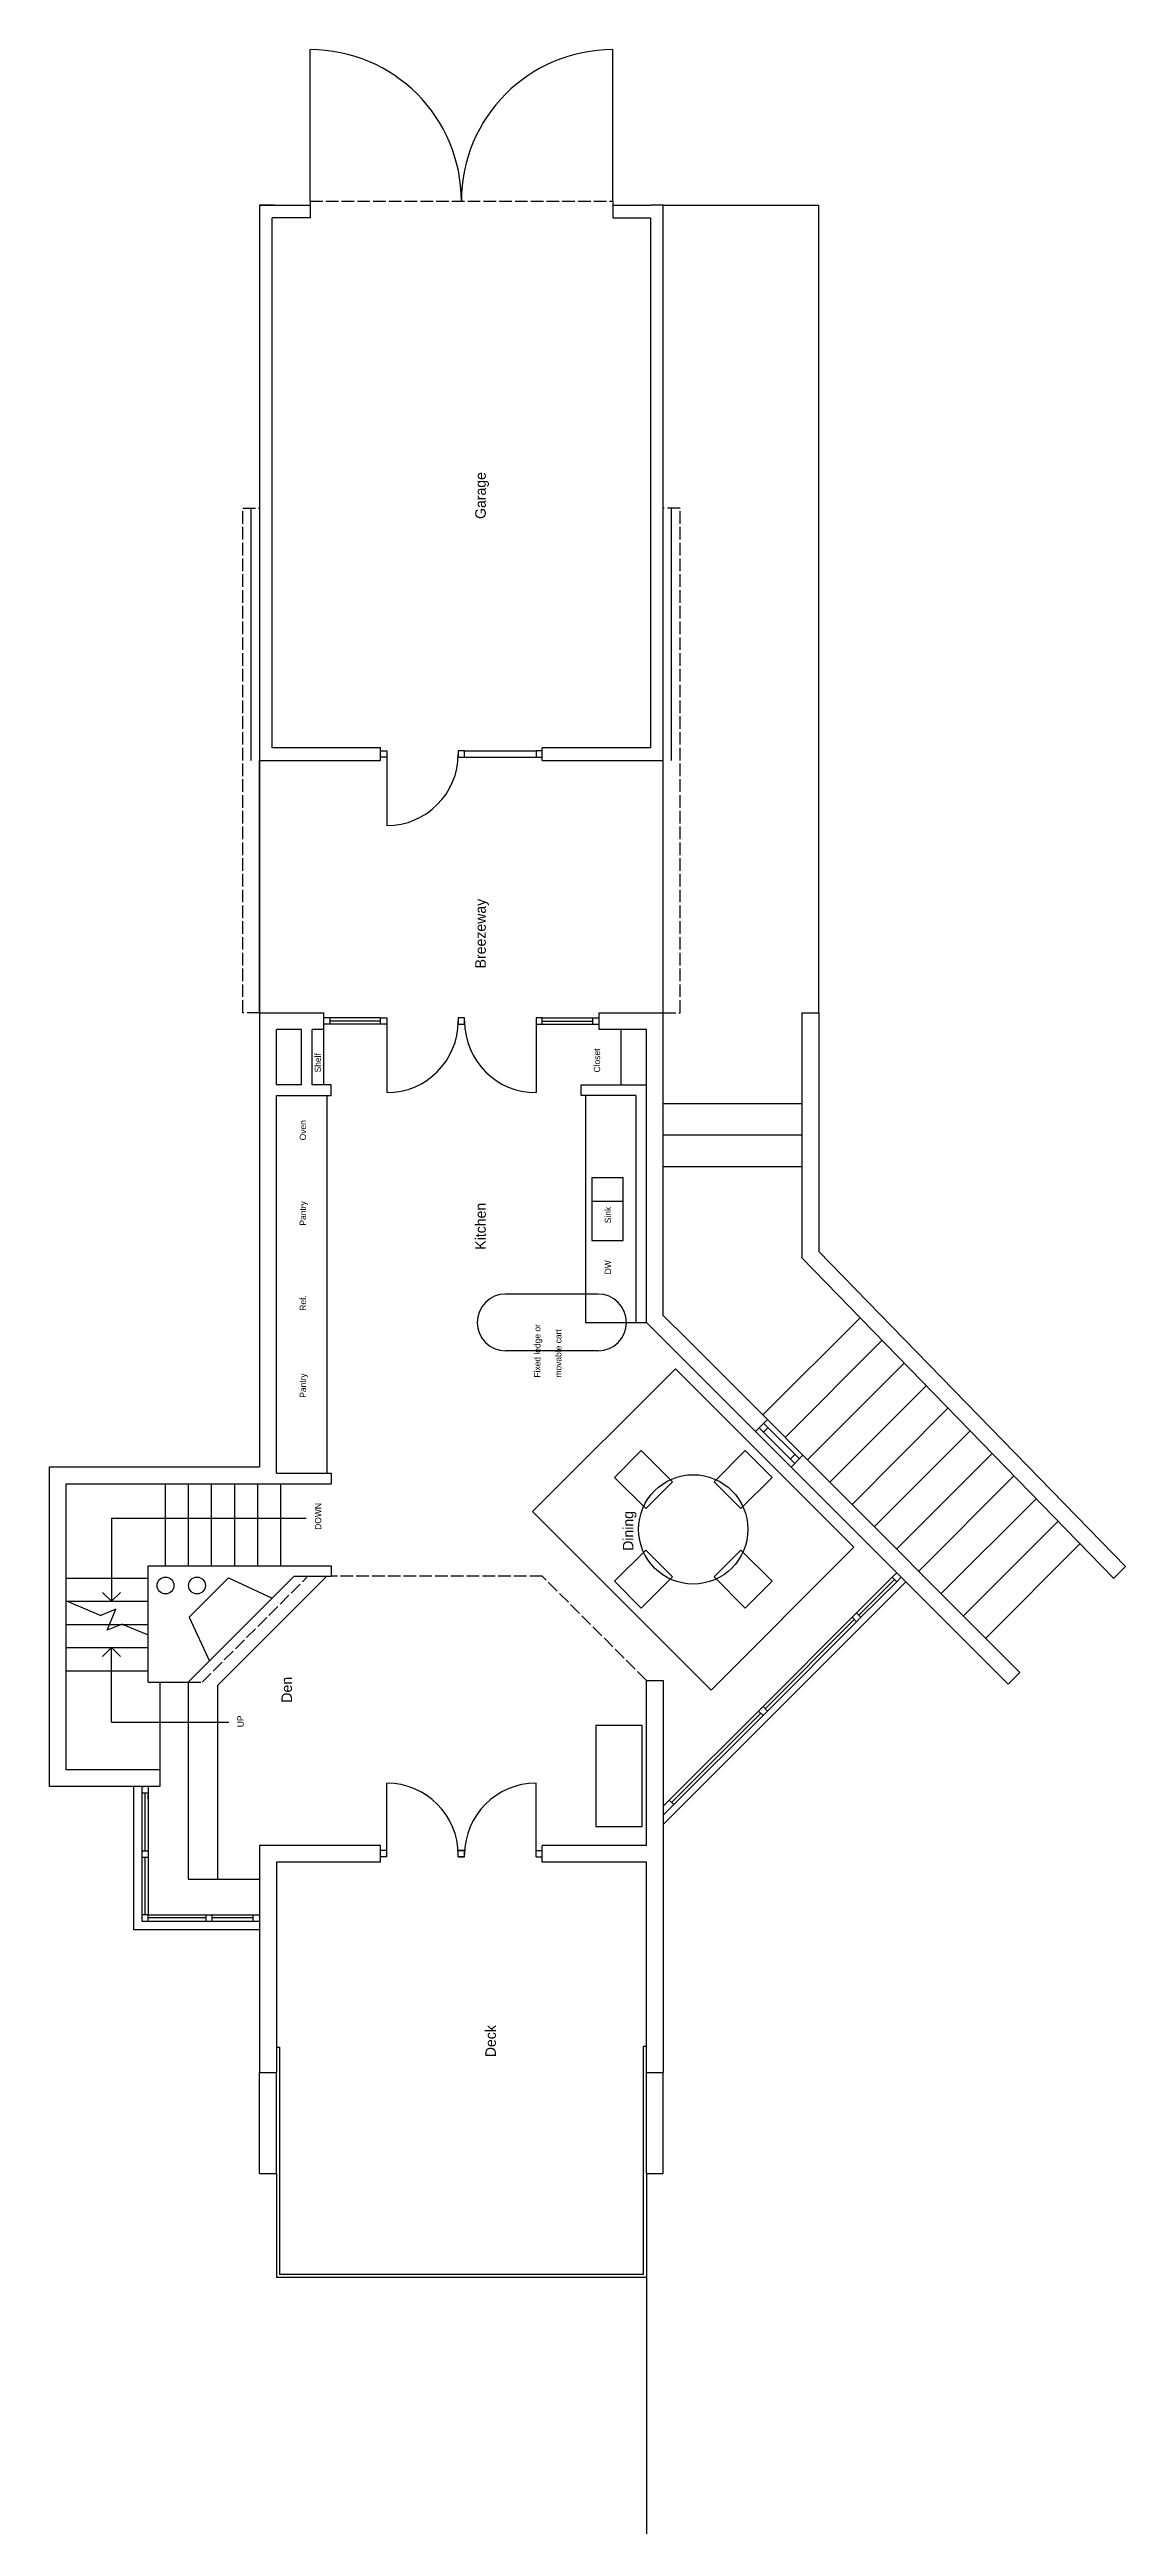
# Model space of a CAD drawing. Header units: inches. Extents: x -18171 to 1840, y -1744 to 7454.
# Drawn here: x -15803 to -15291, y 2214 to 3392 of the extents above; entities that cross this region are included whole.
import ezdxf

# ---------------------------------------------------------------- set-up
doc = ezdxf.new("R2010")
doc.units = ezdxf.units.IN
doc.header["$LTSCALE"] = 0.5
doc.header["$MEASUREMENT"] = 0
doc.linetypes.add('ACAD_ISO02W100', pattern=[15, 12, -3])
doc.layers.get('0').update_dxf_attribs({"color": 253})
for name, color, linetype in [('A-doors', 254, 'Continuous'), ('A-Elev-North', 7, 'Continuous'), ('A-Elev-South', 7, 'Continuous'), ('A-furniture', 33, 'Continuous'), ('A-glazing', 252, 'Continuous'), ('A-millwork', 252, 'Continuous'), ('A-soffit', 251, 'ACAD_ISO02W100'), ('A-stairs', 252, 'Continuous'), ('A-text', 254, 'Continuous'), ('A-walls', 7, 'Continuous'), ('construction', 160, 'Continuous')]:
    doc.layers.add(name, color=color, linetype=linetype)

msp = doc.modelspace()

# ---------------------------------------------------------------- linework, layer by layer
for p, q in [((-15703, 3054.1, -10295.1), (-15703, 2934.1, -10295.1)), ((-15703, 2934.1, -10295.1), (-15703, 3054.1, -10295.1)), ((-15511, 2934.1, -10295.1), (-15511, 3054.1, -10295.1))]:
    msp.add_line(p, q)
at = {"layer": 'A-doors'}
for p, q in [((-15679, 3320.1, -10295.1), (-15679, 3392.1, -10295.1)), ((-15535, 3320.1, -10295.1), (-15535, 3392.1, -10295.1)), ((-15707, 3054.1, -10295.1), (-15707, 3174.1, -10295.1)), ((-15507, 3054.1, -10295.1), (-15507, 3174.1, -10295.1)), ((-15645.5, 3058.6, -10295.1), (-15642.5, 3058.6, -10295.1)), ((-15645.5, 3055.6, -10295.1), (-15645.5, 3058.6, -10295.1)), ((-15642.5, 3055.6, -10295.1), (-15645.5, 3055.6, -10295.1)), ((-15642.5, 3058.6, -10295.1), (-15642.5, 3055.6, -10295.1)), ((-15642.5, 3057.1, -10295.1), (-15642.5, 3023.1, -10295.1)), ((-15605.5, 3058.6, -10295.1), (-15608.5, 3058.6, -10295.1)), ((-15608.5, 3058.6, -10295.1), (-15608.5, 3055.6, -10295.1)), ((-15608.5, 3055.6, -10295.1), (-15605.5, 3055.6, -10295.1)), ((-15605.5, 3055.6, -10295.1), (-15605.5, 3058.6, -10295.1)), ((-15568.5, 3058.6, -10295.1), (-15571.5, 3058.6, -10295.1)), ((-15571.5, 3058.6, -10295.1), (-15571.5, 3055.6, -10295.1)), ((-15571.5, 3055.6, -10295.1), (-15568.5, 3055.6, -10295.1)), ((-15568.5, 3055.6, -10295.1), (-15568.5, 3058.6, -10295.1)), ((-15645.5, 2931.6, -10295.1), (-15642.5, 2931.6, -10295.1)), ((-15645.5, 2928.6, -10295.1), (-15645.5, 2931.6, -10295.1)), ((-15642.5, 2928.6, -10295.1), (-15645.5, 2928.6, -10295.1)), ((-15642.5, 2931.6, -10295.1), (-15642.5, 2928.6, -10295.1)), ((-15642.5, 2930.1, -10295.1), (-15642.5, 2896.1, -10295.1)), ((-15605.5, 2931.6, -10295.1), (-15608.5, 2931.6, -10295.1)), ((-15608.5, 2931.6, -10295.1), (-15608.5, 2928.6, -10295.1)), ((-15608.5, 2928.6, -10295.1), (-15605.5, 2928.6, -10295.1)), ((-15605.5, 2928.6, -10295.1), (-15605.5, 2931.6, -10295.1)), ((-15568.5, 2931.6, -10295.1), (-15571.5, 2931.6, -10295.1)), ((-15571.5, 2931.6, -10295.1), (-15571.5, 2928.6, -10295.1)), ((-15571.5, 2930.1, -10295.1), (-15571.5, 2896.1, -10295.1)), ((-15571.5, 2928.6, -10295.1), (-15568.5, 2928.6, -10295.1)), ((-15568.5, 2928.6, -10295.1), (-15568.5, 2931.6, -10295.1)), ((-15571.5, 2533.7, -10295.1), (-15571.5, 2567.7, -10295.1)), ((-15645.5, 2530.2, -10295.1), (-15645.5, 2537.7, -10295.1)), ((-15642.5, 2532.7, -10295.1), (-15642.5, 2535.7, -10295.1)), ((-15608.5, 2532.7, -10295.1), (-15608.5, 2535.7, -10295.1)), ((-15608.5, 2532.7, -10295.1), (-15608.5, 2535.7, -10295.1)), ((-15605.5, 2535.7, -10295.1), (-15608.5, 2535.7, -10295.1)), ((-15608.5, 2535.7, -10295.1), (-15605.5, 2535.7, -10295.1)), ((-15605.5, 2532.7, -10295.1), (-15608.5, 2532.7, -10295.1)), ((-15608.5, 2532.7, -10295.1), (-15605.5, 2532.7, -10295.1)), ((-15605.5, 2532.7, -10295.1), (-15605.5, 2535.7, -10295.1)), ((-15605.5, 2532.7, -10295.1), (-15605.5, 2535.7, -10295.1)), ((-15571.5, 2532.7, -10295.1), (-15571.5, 2535.7, -10295.1)), ((-15568.5, 2530.2, -10295.1), (-15568.5, 2537.7, -10295.1))]:
    msp.add_line(p, q, dxfattribs=at)
at = {"layer": 'A-doors', "color": 252}
for p, q in [((-15605.5, 3058.6, -10295.1), (-15571.5, 3058.6, -10295.1)), ((-15605.5, 3055.6, -10295.1), (-15571.5, 3055.6, -10295.1))]:
    msp.add_line(p, q, dxfattribs=at)
at = {"layer": 'A-doors'}
for centre, radius, start, end in [((-15679, 3320.1, -10295.1), 72, 0, 90), ((-15535, 3320.1, -10295.1), 72, 90, 180), ((-15642.5, 3057.1, -10295.1), 34, 270, 0), ((-15642.5, 2930.1, -10295.1), 34, 270, 0), ((-15571.5, 2930.1, -10295.1), 34, 180, 270), ((-15642.5, 2533.7, -10295.1), 34, 0, 90), ((-15571.5, 2533.7, -10295.1), 34, 90, 180)]:
    msp.add_arc(centre, radius, start, end, dxfattribs=at)
at = {"layer": 'A-Elev-North', "color": 7}
for p, q in [((-15402, 2665.7, -10295.1), (-15399.9, 2667.8, -10295.1)), ((-15399.9, 2663.5, -10295.1), (-15397.8, 2665.7, -10295.1)), ((-15421.1, 2646.6, -10295.1), (-15419, 2648.7, -10295.1)), ((-15419, 2644.4, -10295.1), (-15416.9, 2646.6, -10295.1))]:
    msp.add_line(p, q, dxfattribs=at)
at = {"layer": 'A-Elev-North', "color": 253}
for p, q in [((-15750.4, 2615.7, -10295.1), (-15750.4, 2574.1, -10295.1)), ((-15737, 2615.7, -10295.1), (-15737, 2522.1, -10295.1)), ((-15763, 2566.1, -10295.1), (-15763, 2498.1, -10295.1)), ((-15737, 2522.1, -10295.1), (-15703, 2522.1, -10295.1)), ((-15763, 2498.1, -10295.1), (-15703, 2498.1, -10295.1))]:
    msp.add_line(p, q, dxfattribs=at)
at = {"layer": 'A-Elev-North', "color": 254}
for p, q in [((-15463.5, 2604.1, -10295.1), (-15465.7, 2602, -10295.1)), ((-15463.5, 2599.9, -10295.1), (-15461.4, 2602, -10295.1)), ((-15461.4, 2602, -10295.1), (-15462.5, 2603.1, -10295.1)), ((-15508.1, 2559.6, -10295.1), (-15511, 2556.7, -10295.1)), ((-15511, 2552.5, -10295.1), (-15506, 2557.5, -10295.1))]:
    msp.add_line(p, q, dxfattribs=at)
at = {"layer": 'A-Elev-North'}
msp.add_line((-15759, 2566.1, -10295.1), (-15758, 2566.1, -10295.1), dxfattribs=at)
at = {"layer": 'A-Elev-North', "color": 252}
for p, q in [((-15759, 2535.6, -10295.1), (-15756, 2535.6, -10295.1)), ((-15759, 2532.6, -10295.1), (-15756, 2532.6, -10295.1))]:
    msp.add_line(p, q, dxfattribs=at)
at = {"layer": 'A-Elev-South', "color": 253}
for p, q in [((-15445, 2934.1, -10295.1), (-15445, 2817.5, -10295.1)), ((-15437, 2934.1, -10295.1), (-15437, 2820.8, -10295.1)), ((-15445, 2817.5, -10295.1), (-15296.6, 2665.1, -10295.1)), ((-15437.1, 2820.7, -10295.1), (-15291.1, 2670.7, -10295.1)), ((-15463.6, 2742.8, -10295.1), (-15417.3, 2789, -10295.1)), ((-15453, 2732.1, -10295.1), (-15406.9, 2778.2, -10295.1)), ((-15442.4, 2721.5, -10295.1), (-15396.4, 2767.5, -10295.1)), ((-15431.7, 2710.9, -10295.1), (-15385.9, 2756.7, -10295.1)), ((-15421.1, 2700.3, -10295.1), (-15375.5, 2746, -10295.1)), ((-15410.5, 2689.7, -10295.1), (-15365, 2735.3, -10295.1)), ((-15399.9, 2679.1, -10295.1), (-15354.5, 2724.5, -10295.1)), ((-15389.3, 2668.5, -10295.1), (-15344.1, 2713.8, -10295.1)), ((-15378.7, 2657.9, -10295.1), (-15333.6, 2703, -10295.1)), ((-15368.1, 2647.3, -10295.1), (-15323.1, 2692.3, -10295.1)), ((-15357.5, 2636.7, -10295.1), (-15312.7, 2681.5, -10295.1)), ((-15296.7, 2665, -10295.1), (-15291.1, 2670.7, -10295.1)), ((-15519, 2538.1, -10295.1), (-15519, 2616.6, -10295.1)), ((-15519, 2430.1, -10295.1), (-15519, 2530.2, -10295.1)), ((-15703, 2382.1, -15993.3), (-15703, 2430.1, -10295.1)), ((-15695, 2382.1, -15993.3), (-15695, 2430.1, -10295.1)), ((-15519, 2382.1, -21140.9), (-15519, 2430.1, -10295.1)), ((-15511, 2382.1, -21140.9), (-15511, 2430.1, -10295.1))]:
    msp.add_line(p, q, dxfattribs=at)
at = {"layer": 'A-Elev-South', "color": 7}
for p, q in [((-15341.3, 2620.4, -10295.1), (-15444.5, 2723.7, -10295.1)), ((-15346.9, 2614.8, -10295.1), (-15341.3, 2620.4, -10295.1))]:
    msp.add_line(p, q, dxfattribs=at)
at = {"layer": 'A-furniture', "elevation": -10295.1}
msp.add_lwpolyline([(-15488.2, 2612), (-15420.3, 2679.9), (-15505.2, 2764.8), (-15573.1, 2696.9)], close=True, dxfattribs=at)
for points in [[(-15506.6, 2711), (-15521.5, 2725.9), (-15534.2, 2713.1), (-15519.3, 2698.3), (-15506.6, 2711)], [(-15486.8, 2711), (-15472, 2725.9), (-15459.2, 2713.1), (-15474.1, 2698.3), (-15486.8, 2711)], [(-15519.3, 2678.5), (-15534.2, 2663.7), (-15521.5, 2650.9), (-15506.6, 2665.8), (-15519.3, 2678.5)], [(-15474.1, 2678.5), (-15459.2, 2663.7), (-15472, 2650.9), (-15486.8, 2665.8), (-15474.1, 2678.5)], [(-15543, 2547.1), (-15521, 2547.1), (-15521, 2595.1), (-15543, 2595.1), (-15543, 2547.1)]]:
    msp.add_lwpolyline(points, dxfattribs=at)
at = {"layer": 'A-furniture'}
msp.add_circle((-15496.7, 2688.4, -10295.1), 26, dxfattribs=at)
at = {"layer": 'A-glazing', "color": 252}
for p, q in [((-15645.5, 2931.6, -10295.1), (-15669.5, 2931.6, -10295.1)), ((-15645.5, 2928.6, -10295.1), (-15669.5, 2928.6, -10295.1)), ((-15568.5, 2931.6, -10295.1), (-15544.5, 2931.6, -10295.1)), ((-15568.5, 2928.6, -10295.1), (-15544.5, 2928.6, -10295.1))]:
    msp.add_line(p, q, dxfattribs=at)
at = {"layer": 'A-glazing'}
for p, q in [((-15645.5, 2930.1, -10295.1), (-15669.5, 2930.1, -10295.1)), ((-15568.5, 2930.1, -10295.1), (-15544.5, 2930.1, -10295.1)), ((-15450.1, 2718, -10295.1), (-15467.1, 2735, -10295.1)), ((-15448.4, 2719.8, -10295.1), (-15465.3, 2736.7, -10295.1)), ((-15461.1, 2736.8, -10295.1), (-15463.2, 2734.6, -10295.1)), ((-15444.5, 2723.7, -10295.1), (-15461.4, 2740.6, -10295.1)), ((-15448.4, 2724, -10295.1), (-15450.5, 2721.9, -10295.1)), ((-15395.6, 2663.5, -10295.1), (-15511, 2548.1, -10295.1)), ((-15402, 2665.7, -10295.1), (-15419, 2648.7, -10295.1)), ((-15401, 2664.6, -10295.1), (-15417.9, 2647.6, -10295.1)), ((-15399.9, 2663.5, -10295.1), (-15416.9, 2646.6, -10295.1)), ((-15421.1, 2646.6, -10295.1), (-15463.5, 2604.1, -10295.1)), ((-15420.1, 2645.5, -10295.1), (-15462.5, 2603.1, -10295.1)), ((-15419, 2644.4, -10295.1), (-15461.4, 2602, -10295.1)), ((-15465.7, 2602, -10295.1), (-15508.1, 2559.6, -10295.1)), ((-15464.6, 2601, -10295.1), (-15507, 2558.5, -10295.1)), ((-15463.5, 2599.9, -10295.1), (-15506, 2557.5, -10295.1)), ((-15759, 2566.1, -10295.1), (-15759, 2502.1, -10295.1)), ((-15759, 2563.1, -10295.1), (-15756, 2563.1, -10295.1)), ((-15759, 2562.1, -10295.1), (-15759, 2560.1, -10295.1)), ((-15757.5, 2535.6, -10295.1), (-15757.5, 2563.1, -10295.1)), ((-15756, 2566.1, -10295.1), (-15756, 2505.1, -10295.1)), ((-15756, 2560.1, -10295.1), (-15756, 2562.1, -10295.1)), ((-15757.5, 2505.1, -10295.1), (-15757.5, 2532.6, -10295.1)), ((-15756, 2505.1, -10295.1), (-15759, 2505.1, -10295.1)), ((-15759, 2502.1, -10295.1), (-15756, 2502.1, -10295.1)), ((-15756, 2505.1, -10295.1), (-15703, 2505.1, -10295.1)), ((-15756, 2502.1, -10295.1), (-15756, 2505.1, -10295.1)), ((-15728.5, 2503.6, -10295.1), (-15756, 2503.6, -10295.1)), ((-15756, 2502.1, -10295.1), (-15703, 2502.1, -10295.1)), ((-15728.5, 2502.1, -10295.1), (-15728.5, 2505.1, -10295.1)), ((-15725.5, 2502.1, -10295.1), (-15725.5, 2505.1, -10295.1)), ((-15706, 2503.6, -10295.1), (-15725.5, 2503.6, -10295.1)), ((-15706, 2502.1, -10295.1), (-15706, 2505.1, -10295.1)), ((-15695, 2382.1, -15993.3), (-15695, 2334.1, -10295.1))]:
    msp.add_line(p, q, dxfattribs=at)
at = {"layer": 'A-glazing', "color": 253}
msp.add_line((-15446.2, 2721.9, -10295.1), (-15463.2, 2738.9, -10295.1), dxfattribs=at)
at = {"layer": 'A-glazing', "color": 254}
for p, q in [((-15399.9, 2663.5, -10295.1), (-15402, 2665.7, -10295.1)), ((-15419, 2644.4, -10295.1), (-15421.1, 2646.6, -10295.1)), ((-15416.9, 2646.6, -10295.1), (-15419, 2648.7, -10295.1)), ((-15461.4, 2602, -10295.1), (-15463.5, 2604.1, -10295.1)), ((-15463.5, 2599.9, -10295.1), (-15465.7, 2602, -10295.1)), ((-15506, 2557.5, -10295.1), (-15508.1, 2559.6, -10295.1))]:
    msp.add_line(p, q, dxfattribs=at)
at = {"layer": 'A-millwork'}
for p, q in [((-15672.5, 2899.8, -10295.1), (-15672.5, 2926.1, -10295.1)), ((-15531, 2899.8, -10295.1), (-15531, 2926.1, -10295.1)), ((-15671, 2894.8, -10295.1), (-15671, 2715.1, -10295.1)), ((-15548, 2894.8, -10295.1), (-15548, 2786.8, -10295.1)), ((-15545, 2855.8, -10295.1), (-15530, 2855.8, -10295.1)), ((-15545, 2855.8, -10295.1), (-15545, 2825.8, -10295.1)), ((-15530, 2825.8, -10295.1), (-15530, 2855.8, -10295.1)), ((-15530, 2844.4, -10295.1), (-15545, 2844.4, -10295.1)), ((-15545, 2825.8, -10295.1), (-15530, 2825.8, -10295.1)), ((-15542, 2800.3, -10295.1), (-15586, 2800.3, -10295.1)), ((-15548, 2786.8, -10295.1), (-15524, 2786.8, -10295.1)), ((-15542, 2773.3, -10295.1), (-15586, 2773.3, -10295.1)), ((-15695, 2442.1, -10295.1), (-15693.5, 2442.1, -10295.1)), ((-15693.5, 2442.1, -10295.1), (-15693.5, 2334.1, -10295.1)), ((-15520.5, 2442.7, -10295.1), (-15520.5, 2334.1, -10295.1)), ((-15520.5, 2442.7, -10295.1), (-15519, 2442.7, -10295.1)), ((-15695, 2382.1, -15993.3), (-15695, 2332.6, -10295.1)), ((-15519, 2382.1, -21140.9), (-15519, 2332.6, -10295.1)), ((-15519, 2332.6, -10295.1), (-15695, 2332.6, -10295.1)), ((-15520.5, 2334.1, -10295.1), (-15693.5, 2334.1, -10295.1))]:
    msp.add_line(p, q, dxfattribs=at)
for centre, start, end in [((-15586, 2786.8, -10295.1), 90, 270), ((-15542, 2786.8, -10295.1), 270, 90)]:
    msp.add_arc(centre, 13.5, start, end, dxfattribs=at)
at = {"layer": 'A-soffit'}
for p, q in [((-15679, 3320.1, -10295.1), (-15535, 3320.1, -10295.1)), ((-15711, 2934.1, -10295.1), (-15711, 3174.1, -10295.1)), ((-15711, 3174.1, -10295.1), (-15703, 3174.1, -10295.1)), ((-15503, 3174.1, -10295.1), (-15511, 3174.1, -10295.1)), ((-15503, 2934.1, -10295.1), (-15503, 3174.1, -10295.1)), ((-15703, 2934.1, -10295.1), (-15711, 2934.1, -10295.1)), ((-15511, 2934.1, -10295.1), (-15503, 2934.1, -10295.1)), ((-15730.4, 2615.7, -10295.1), (-15680, 2666.1, -10295.1)), ((-15568.5, 2666.1, -10295.1), (-15669, 2666.1, -10295.1)), ((-15519, 2616.6, -10295.1), (-15568.5, 2666.1, -10295.1)), ((-15737, 2615.7, -10295.1), (-15730.4, 2615.7, -10295.1))]:
    msp.add_line(p, q, dxfattribs=at)
at = {"layer": 'A-stairs'}
for p, q in [((-15748, 2710.1, -10295.1), (-15748, 2671.1, -10295.1)), ((-15737, 2710.1, -10295.1), (-15737, 2671.1, -10295.1)), ((-15726, 2710.1, -10295.1), (-15726, 2671.1, -10295.1)), ((-15715, 2710.1, -10295.1), (-15715, 2671.1, -10295.1)), ((-15704, 2710.1, -10295.1), (-15704, 2671.1, -10295.1)), ((-15693, 2710.1, -10295.1), (-15693, 2671.1, -10295.1)), ((-15795, 2665.2, -10295.1), (-15756, 2665.2, -10295.1)), ((-15671, 2666.1, -10295.1), (-15723, 2614.1, -10295.1)), ((-15795, 2654.2, -10295.1), (-15756, 2654.2, -10295.1)), ((-15794.6, 2654.2, -10295.1), (-15778.5, 2647.5, -10295.1)), ((-15771.4, 2650.5, -10295.1), (-15778.5, 2647.5, -10295.1)), ((-15775.6, 2640.4, -10295.1), (-15771.4, 2650.5, -10295.1)), ((-15795, 2643.2, -10295.1), (-15756, 2643.2, -10295.1)), ((-15768.4, 2643.3, -10295.1), (-15775.6, 2640.4, -10295.1)), ((-15768.4, 2643.3, -10295.1), (-15756, 2638.2, -10295.1)), ((-15795, 2632.2, -10295.1), (-15756, 2632.2, -10295.1)), ((-15795, 2621.2, -10295.1), (-15756, 2621.2, -10295.1)), ((-15723, 2614.1, -10295.1), (-15723, 2522.1, -10295.1))]:
    msp.add_line(p, q, dxfattribs=at)
at = {"layer": 'A-text'}
for p, q in [((-15773.5, 2693.7, -10295.1), (-15773.5, 2654.2, -10295.1)), ((-15773.5, 2693.7, -10295.1), (-15680.8, 2693.7, -10295.1)), ((-15773.5, 2654.2, -10295.1), (-15777.7, 2658.4, -10295.1)), ((-15773.5, 2654.2, -10295.1), (-15769.2, 2658.4, -10295.1)), ((-15773.5, 2632.2, -10295.1), (-15777.7, 2628, -10295.1)), ((-15773.5, 2632.2, -10295.1), (-15769.2, 2628, -10295.1)), ((-15773.5, 2596.7, -10295.1), (-15773.5, 2632.2, -10295.1)), ((-15773.5, 2596.7, -10295.1), (-15717.7, 2596.7, -10295.1))]:
    msp.add_line(p, q, dxfattribs=at)
at = {"layer": 'A-walls'}
for p, q in [((-15703, 3318.1, -10295.1), (-15703, 3054.1, -10295.1)), ((-15703, 3318.1, -10295.1), (-15696, 3318.1, -10295.1)), ((-15696, 3318.1, -10295.1), (-15703, 3318.1, -10295.1)), ((-15697, 3060.1, -10295.1), (-15697, 3312.1, -10295.1)), ((-15679, 3312.1, -10295.1), (-15697, 3312.1, -10295.1)), ((-15696, 3318.1, -10295.1), (-15679, 3318.1, -10295.1)), ((-15679, 3320.1, -10295.1), (-15679, 3312.1, -10295.1)), ((-15535, 3320.1, -10295.1), (-15535, 3312.1, -10295.1)), ((-15535, 3318.1, -10295.1), (-15517, 3318.1, -10295.1)), ((-15535, 3312.1, -10295.1), (-15517, 3312.1, -10295.1)), ((-15511, 3318.1, -10295.1), (-15517, 3318.1, -10295.1)), ((-15517, 3312.1, -10295.1), (-15517, 3060.1, -10295.1)), ((-15511, 3054.1, -10295.1), (-15511, 3318.1, -10295.1)), ((-15703, 3054.1, -10295.1), (-15645.5, 3054.1, -10295.1)), ((-15645.5, 3060.1, -10295.1), (-15697, 3060.1, -10295.1)), ((-15645.5, 3054.1, -10295.1), (-15645.5, 3060.1, -10295.1)), ((-15517, 3060.1, -10295.1), (-15568.5, 3060.1, -10295.1)), ((-15568.5, 3054.1, -10295.1), (-15568.5, 3060.1, -10295.1)), ((-15568.5, 3054.1, -10295.1), (-15511, 3054.1, -10295.1)), ((-15703, 2934.1, -10295.1), (-15703, 2718.1, -10295.1)), ((-15703, 2934.1, -10295.1), (-15672.5, 2934.1, -10295.1)), ((-15672.5, 2926.1, -10295.1), (-15672.5, 2934.1, -10295.1)), ((-15541.5, 2934.1, -10295.1), (-15511, 2934.1, -10295.1)), ((-15541.5, 2926.1, -10295.1), (-15541.5, 2934.1, -10295.1)), ((-15511, 2790.1, -10295.1), (-15511, 2934.1, -10295.1)), ((-15683, 2926.1, -10295.1), (-15695, 2926.1, -10295.1)), ((-15695, 2899.8, -10295.1), (-15695, 2926.1, -10295.1)), ((-15683, 2899.8, -10295.1), (-15683, 2926.1, -10295.1)), ((-15672.5, 2926.1, -10295.1), (-15678, 2926.1, -10295.1)), ((-15678, 2899.8, -10295.1), (-15678, 2926.1, -10295.1)), ((-15669.5, 2931.6, -10295.1), (-15672.5, 2931.6, -10295.1)), ((-15669.5, 2928.6, -10295.1), (-15672.5, 2928.6, -10295.1)), ((-15669.5, 2928.6, -10295.1), (-15669.5, 2931.6, -10295.1)), ((-15645.5, 2928.6, -10295.1), (-15645.5, 2931.6, -10295.1)), ((-15544.5, 2928.6, -10295.1), (-15544.5, 2931.6, -10295.1)), ((-15544.5, 2931.6, -10295.1), (-15541.5, 2931.6, -10295.1)), ((-15544.5, 2928.6, -10295.1), (-15541.5, 2928.6, -10295.1)), ((-15519, 2926.1, -10295.1), (-15541.5, 2926.1, -10295.1)), ((-15519, 2786.8, -10295.1), (-15519, 2926.1, -10295.1)), ((-15683, 2899.8, -10295.1), (-15695, 2899.8, -10295.1)), ((-15669, 2899.8, -10295.1), (-15678, 2899.8, -10295.1)), ((-15669, 2894.8, -10295.1), (-15669, 2899.8, -10295.1)), ((-15550, 2894.8, -10295.1), (-15550, 2899.8, -10295.1)), ((-15550, 2899.8, -10295.1), (-15519, 2899.8, -10295.1)), ((-15695, 2715.1, -10295.1), (-15695, 2894.8, -10295.1)), ((-15695, 2894.8, -10295.1), (-15669, 2894.8, -10295.1)), ((-15524, 2894.8, -10295.1), (-15550, 2894.8, -10295.1)), ((-15524, 2894.8, -10295.1), (-15524, 2786.8, -10295.1)), ((-15524, 2786.8, -10295.1), (-15524, 2786.8, -10295.1)), ((-15524, 2786.8, -10295.1), (-15519, 2786.8, -10295.1)), ((-15467.1, 2735, -10295.1), (-15519, 2786.8, -10295.1)), ((-15511, 2790.1, -10295.1), (-15499.6, 2778.8, -10295.1)), ((-15499.6, 2778.8, -10295.1), (-15461.4, 2740.6, -10295.1)), ((-15461.4, 2740.6, -10295.1), (-15467.1, 2735, -10295.1)), ((-15444.5, 2723.7, -10295.1), (-15450.1, 2718, -10295.1)), ((-15803, 2718.1, -10295.1), (-15703, 2718.1, -10295.1)), ((-15803, 2566.1, -10295.1), (-15803, 2718.1, -10295.1)), ((-15795, 2710.1, -10295.1), (-15669, 2710.1, -10295.1)), ((-15795, 2574.1, -10295.1), (-15795, 2710.1, -10295.1)), ((-15695, 2715.1, -10295.1), (-15669, 2715.1, -10295.1)), ((-15669, 2715.1, -10295.1), (-15669, 2710.1, -10295.1)), ((-15346.9, 2614.8, -10295.1), (-15450.1, 2718, -10295.1)), ((-15756, 2671.1, -10295.1), (-15669, 2671.1, -10295.1)), ((-15756, 2615.7, -10295.1), (-15756, 2671.1, -10295.1)), ((-15717.8, 2665.4, -10295.1), (-15736.5, 2646.6, -10295.1)), ((-15717.8, 2665.4, -10295.1), (-15697, 2655.7, -10295.1)), ((-15686.5, 2666.1, -10295.1), (-15697, 2655.7, -10295.1)), ((-15686.5, 2666.1, -10295.1), (-15669, 2666.1, -10295.1)), ((-15669, 2671.1, -10295.1), (-15669, 2666.1, -10295.1)), ((-15727, 2625.7, -10295.1), (-15697, 2655.7, -10295.1)), ((-15736.5, 2646.6, -10295.1), (-15726.8, 2625.8, -10295.1)), ((-15756, 2615.7, -10295.1), (-15737, 2615.7, -10295.1)), ((-15727, 2625.7, -10295.1), (-15737, 2615.7, -10295.1)), ((-15519, 2616.6, -10295.1), (-15511, 2616.6, -10295.1)), ((-15511, 2616.6, -10295.1), (-15511, 2430.1, -10295.1)), ((-15750.4, 2574.1, -10295.1), (-15795, 2574.1, -10295.1)), ((-15750.4, 2574.1, -10295.1), (-15750.4, 2566.1, -10295.1)), ((-15750.4, 2566.1, -10295.1), (-15803, 2566.1, -10295.1)), ((-15645.5, 2538.1, -10295.1), (-15703, 2538.1, -10295.1)), ((-15703, 2538.1, -10295.1), (-15703, 2430.1, -10295.1)), ((-15645.5, 2537.7, -10295.1), (-15645.5, 2538.1, -10295.1)), ((-15642.5, 2535.7, -10295.1), (-15645.5, 2535.7, -10295.1)), ((-15642.5, 2532.7, -10295.1), (-15645.5, 2532.7, -10295.1)), ((-15571.5, 2535.7, -10295.1), (-15568.5, 2535.7, -10295.1)), ((-15571.5, 2532.7, -10295.1), (-15568.5, 2532.7, -10295.1)), ((-15519, 2538.1, -10295.1), (-15568.5, 2538.1, -10295.1)), ((-15568.5, 2537.7, -10295.1), (-15568.5, 2538.1, -10295.1)), ((-15645.5, 2530.2, -10295.1), (-15695, 2530.2, -10295.1)), ((-15695, 2530.2, -10295.1), (-15695, 2430.1, -10295.1)), ((-15519, 2530.2, -10295.1), (-15568.5, 2530.2, -10295.1)), ((-15703, 2430.1, -10295.1), (-15695, 2430.1, -10295.1)), ((-15519, 2430.1, -10295.1), (-15511, 2430.1, -10295.1))]:
    msp.add_line(p, q, dxfattribs=at)
at = {"layer": 'A-walls', "color": 253}
for p, q in [((-15511, 3318.1, -10295.1), (-15437, 3318.1, -10295.1)), ((-15437, 2934.1, -10295.1), (-15437, 3318.1, -10295.1)), ((-15445, 2934.1, -10295.1), (-15437, 2934.1, -10295.1)), ((-15445, 2890.8, -10295.1), (-15511, 2890.8, -10295.1)), ((-15445, 2875.8, -10295.1), (-15511, 2875.8, -10295.1)), ((-15445, 2860.8, -10295.1), (-15511, 2860.8, -10295.1)), ((-15703, 2382.1, -21140.9), (-15695, 2382.1, -21140.9)), ((-15519, 2382.1, -21140.9), (-15511, 2382.1, -21140.9))]:
    msp.add_line(p, q, dxfattribs=at)
at = {"layer": 'A-walls', "color": 252}
msp.add_line((-15642.5, 2533.7, -10295.1), (-15642.5, 2567.7, -10295.1), dxfattribs=at)
at = {"layer": 'A-walls'}
for centre in [(-15747.8, 2661.7, -10295.1), (-15732.8, 2661.7, -10295.1)]:
    msp.add_circle(centre, 4, dxfattribs=at)
at = {"layer": 'construction'}
msp.add_line((-15519, 2332.6, -10295.1), (-15519, 836.5, -10295.1), dxfattribs=at)

# ---------------------------------------------------------------- texts
at = {"layer": 'A-soffit', "color": 7}
for s, height, p in [('Garage', 5, (-15595.4, 3168.9, -10295.1)), ('Breezeway', 5, (-15595.4, 2955.2, -10295.1)), ('Shelf', 3, (-15673.8, 2905.7, -10295.1)), ('Closet', 3, (-15541, 2905.7, -10295.1)), ('Oven', 3, (-15680.9, 2873.4, -10295.1)), ('Pantry', 3, (-15680.9, 2832.9, -10295.1)), ('Kitchen', 5, (-15595.4, 2821.4, -10295.1)), ('Sink', 3, (-15535.8, 2834, -10295.1)), ('DW', 3, (-15535.8, 2809.7, -10295.1)), ('Ref.', 3, (-15680.9, 2792.4, -10295.1)), ('Fixed ledge or', 3, (-15569.4, 2760.6, -10295.1)), ('movable cart', 3, (-15559.4, 2760.6, -10295.1)), ('Pantry', 3, (-15680.9, 2751, -10295.1)), ('Dining', 5, (-15525.2, 2678.2, -10295.1)), ('Den', 5, (-15687.6, 2606, -10295.1)), ('Deck', 5, (-15590.6, 2437.4, -10295.1))]:
    msp.add_text(s, height=height, rotation=90, dxfattribs=at).set_placement(p)
at = {"layer": 'A-text'}
for s, p in [('DOWN', (-15673.7, 2688.2, -10295.1)), ('UP', (-15710.6, 2594.3, -10295.1))]:
    msp.add_text(s, height=3, rotation=90, dxfattribs=at).set_placement(p)

doc.saveas('drawing.dxf')
